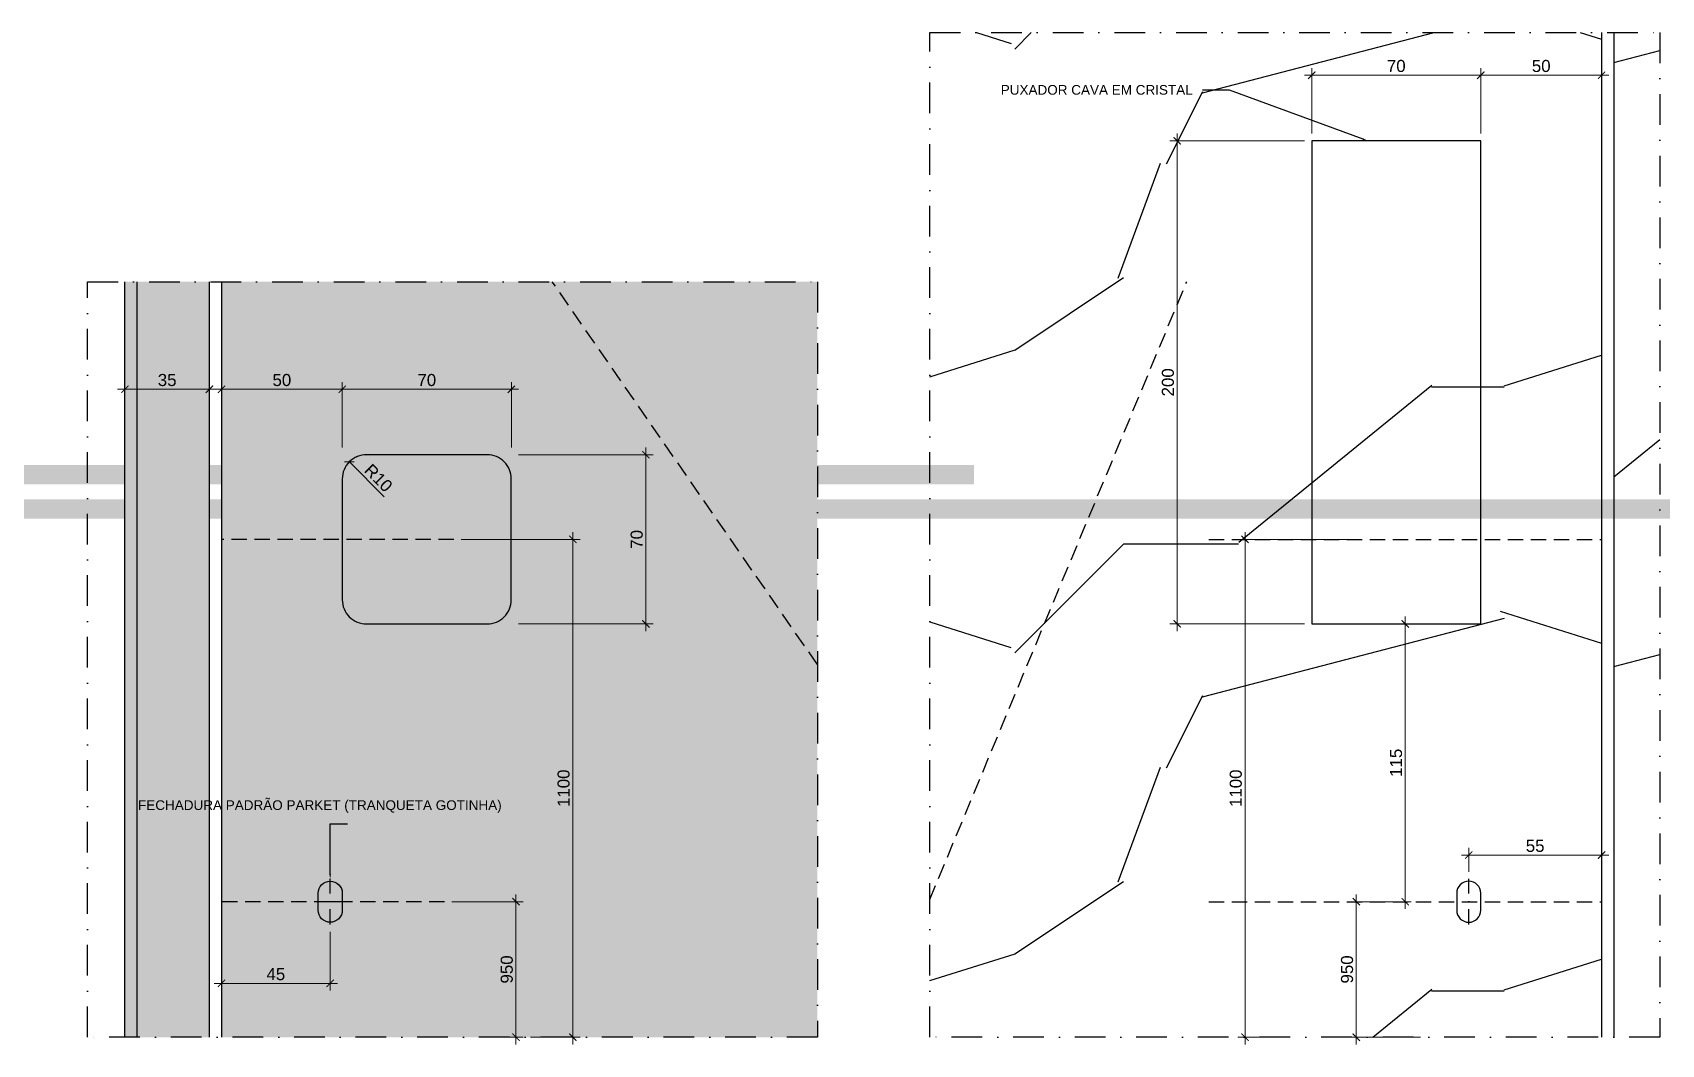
# Model space of a CAD drawing. Header units: millimetres. Extents: x -63251 to 507826, y 5339 to 217512.
# Drawn here: x 91242 to 91916, y 89506 to 89924 of the extents above; entities that cross this region are included whole.
import ezdxf
from ezdxf import colors
from ezdxf.entities.mleader import LeaderData, LeaderLine
from ezdxf.math import Vec2, Vec3

# ---------------------------------------------------------------- set-up
doc = ezdxf.new("R2010")
doc.units = ezdxf.units.MM
doc.header["$PDMODE"] = 3
doc.linetypes.add('TRAÇO 1-1', pattern=[9.525, 6.35, -3.175])
doc.linetypes.add('TRAÇO E PONTO 1-1', pattern=[25.4, 12.7, -6.35, 0, -6.35])
doc.layers.add('ARQ-COTA', color=12, linetype='Continuous', lineweight=9)
for name, color, linetype in [('COTAS', 9, 'Continuous'), ('FERRAGEM', 3, 'Continuous'), ('HACHURA', 21, 'Continuous'), ('LAYOUT', 4, 'Continuous'), ('MARCENARIA', 4, 'Continuous'), ('MARCENARIA . M', 4, 'Continuous'), ('PAREDE', 94, 'Continuous'), ('PROJEÇÃO', 8, 'Continuous'), ('TEXTO TRAÇO PONTO', 105, 'TRAÇO E PONTO 1-1')]:
    doc.layers.add(name, color=color, linetype=linetype)
doc.styles.add('1-1', font='arial.ttf', dxfattribs={"height": 0.2})
doc.styles.add('PADRÃO', font='arial.ttf')
doc.dimstyles.new('1-2', dxfattribs={"dimscale": 2, "dimtxt": 2.5, "dimasz": 1.5, "dimexe": 1.5, "dimexo": 1.5, "dimtad": 1, "dimtxsty": 'PADRÃO', "dimblk": 'ARCHTICK', "dimcen": 2.5, "dimdle": 1.5, "dimclrd": 9, "dimclre": 9, "dimclrt": 6, "dimadec": 0, "dimazin": 0, "dimtfac": 1, "dimtmove": 0, "dimatfit": 3, "dimfxl": 1.25, "dimlwd": -1, "dimlwe": -1, "dimarcsym": 0})

# ---------------------------------------------------------------- blocks, each defined once
blk = doc.blocks.new('_ArchTick')
at = {"color": 0, "linetype": 'ByBlock', "const_width": 0.15}
blk.add_lwpolyline([(-0.5, -0.5), (0.5, 0.5)], dxfattribs=at)
blk = doc.blocks.new('*D1801')
at = {"layer": 'ARQ-COTA', "color": 9, "transparency": 16777216}
for p, q in [((91771.14, 89882.6), (91771.14, 89909.72)), ((91841.14, 89882.6), (91841.14, 89909.72)), ((91768.14, 89906.72), (91844.14, 89906.72))]:
    blk.add_line(p, q, dxfattribs=at)
at = {"layer": 'Defpoints', "color": 0, "transparency": 16777216}
for p in [(91841.14, 89906.72), (91771.14, 89879.6), (91841.14, 89879.6)]:
    blk.add_point(p, dxfattribs=at)
at = {"layer": 'ARQ-COTA', "color": 9, "transparency": 16777216, "xscale": 3, "yscale": 3, "zscale": 3, "rotation": 180}
blk.add_blockref('_ArchTick', (91771.14, 89906.72), dxfattribs=at)
at = {"layer": 'ARQ-COTA', "color": 9, "transparency": 16777216, "xscale": 3, "yscale": 3, "zscale": 3}
blk.add_blockref('_ArchTick', (91841.14, 89906.72), dxfattribs=at)
at = {"layer": 'ARQ-COTA', "color": 6, "transparency": 16777216, "insert": (91806.14, 89910.53), "char_height": 5, "attachment_point": 5, "style": 'PADRÃO'}
blk.add_mtext('70', dxfattribs=at)
blk = doc.blocks.new('*D1802')
at = {"layer": 'ARQ-COTA', "color": 9, "transparency": 16777216}
for p, q in [((91715.42, 89882.6), (91715.42, 89676.6)), ((91768.14, 89879.6), (91712.42, 89879.6)), ((91768.14, 89679.6), (91712.42, 89679.6))]:
    blk.add_line(p, q, dxfattribs=at)
at = {"layer": 'Defpoints', "color": 0, "transparency": 16777216}
for p in [(91771.14, 89879.6), (91715.42, 89679.6), (91771.14, 89679.6)]:
    blk.add_point(p, dxfattribs=at)
at = {"layer": 'ARQ-COTA', "color": 9, "transparency": 16777216, "xscale": 3, "yscale": 3, "zscale": 3}
for p, rotation in [((91715.42, 89879.6), 90), ((91715.42, 89679.6), 270)]:
    blk.add_blockref('_ArchTick', p, dxfattribs=dict(at, rotation=rotation))
at = {"layer": 'ARQ-COTA', "color": 6, "transparency": 16777216, "insert": (91711.61, 89779.6), "char_height": 5, "attachment_point": 5, "rotation": 90, "style": 'PADRÃO'}
blk.add_mtext('200', dxfattribs=at)
blk = doc.blocks.new('*D1803')
at = {"layer": 'ARQ-COTA', "color": 9, "transparency": 16777216}
for p, q in [((91841.14, 89882.6), (91841.14, 89909.72)), ((91891.14, 89880.62), (91891.14, 89909.72)), ((91838.14, 89906.72), (91894.14, 89906.72))]:
    blk.add_line(p, q, dxfattribs=at)
at = {"layer": 'Defpoints', "color": 0, "transparency": 16777216}
for p in [(91891.14, 89906.72), (91841.14, 89879.6), (91891.14, 89877.62)]:
    blk.add_point(p, dxfattribs=at)
at = {"layer": 'ARQ-COTA', "color": 9, "transparency": 16777216, "xscale": 3, "yscale": 3, "zscale": 3, "rotation": 180}
blk.add_blockref('_ArchTick', (91841.14, 89906.72), dxfattribs=at)
at = {"layer": 'ARQ-COTA', "color": 9, "transparency": 16777216, "xscale": 3, "yscale": 3, "zscale": 3}
blk.add_blockref('_ArchTick', (91891.14, 89906.72), dxfattribs=at)
at = {"layer": 'ARQ-COTA', "color": 6, "transparency": 16777216, "insert": (91866.14, 89910.53), "char_height": 5, "attachment_point": 5, "style": 'PADRÃO'}
blk.add_mtext('50', dxfattribs=at)
blk = doc.blocks.new('*D1804')
at = {"layer": 'ARQ-COTA', "color": 9, "transparency": 16777216}
for p, q in [((91812.31, 89564.6), (91786.58, 89564.6)), ((91789.58, 89505.52), (91789.58, 89567.6)), ((91816.11, 89508.52), (91786.58, 89508.52))]:
    blk.add_line(p, q, dxfattribs=at)
at = {"layer": 'Defpoints', "color": 0, "transparency": 16777216}
for p in [(91789.58, 89564.6), (91815.31, 89564.6), (91819.11, 89508.52, 0)]:
    blk.add_point(p, dxfattribs=at)
at = {"layer": 'ARQ-COTA', "color": 9, "transparency": 16777216, "xscale": 3, "yscale": 3, "zscale": 3}
for p, rotation in [((91789.58, 89564.6), 90), ((91789.58, 89508.52), 270)]:
    blk.add_blockref('_ArchTick', p, dxfattribs=dict(at, rotation=rotation))
at = {"layer": 'ARQ-COTA', "color": 6, "transparency": 16777216, "insert": (91785.78, 89536.56), "char_height": 5, "attachment_point": 5, "rotation": 90, "style": 'PADRÃO'}
blk.add_mtext('950', dxfattribs=at)
blk = doc.blocks.new('*D1805')
at = {"layer": 'ARQ-COTA', "color": 9, "transparency": 16777216}
for p, q in [((91789.77, 89714.6), (91740.51, 89714.6)), ((91743.51, 89717.6), (91743.51, 89505.52)), ((91761.03, 89508.52), (91740.51, 89508.52))]:
    blk.add_line(p, q, dxfattribs=at)
at = {"layer": 'Defpoints', "color": 0, "transparency": 16777216}
for p in [(91792.77, 89714.6), (91743.51, 89508.52), (91764.03, 89508.52, 0)]:
    blk.add_point(p, dxfattribs=at)
at = {"layer": 'ARQ-COTA', "color": 9, "transparency": 16777216, "xscale": 3, "yscale": 3, "zscale": 3}
for p, rotation in [((91743.51, 89714.6), 90), ((91743.51, 89508.52), 270)]:
    blk.add_blockref('_ArchTick', p, dxfattribs=dict(at, rotation=rotation))
at = {"layer": 'ARQ-COTA', "color": 6, "transparency": 16777216, "insert": (91739.7, 89611.56), "char_height": 5, "attachment_point": 5, "rotation": 90, "style": 'PADRÃO'}
blk.add_mtext('1100', dxfattribs=at)
blk = doc.blocks.new('*D1806')
at = {"layer": 'ARQ-COTA', "color": 9, "transparency": 16777216}
for p, q in [((91894.14, 89583.9), (91833.14, 89583.9)), ((91836.14, 89577.01), (91836.14, 89586.9)), ((91891.14, 89567.6), (91891.14, 89586.9))]:
    blk.add_line(p, q, dxfattribs=at)
at = {"layer": 'Defpoints', "color": 0, "transparency": 16777216}
for p in [(91836.14, 89583.9), (91836.14, 89574.01, 0), (91891.14, 89564.6, 0)]:
    blk.add_point(p, dxfattribs=at)
at = {"layer": 'ARQ-COTA', "color": 9, "transparency": 16777216, "xscale": 3, "yscale": 3, "zscale": 3, "rotation": 180}
blk.add_blockref('_ArchTick', (91836.14, 89583.9), dxfattribs=at)
at = {"layer": 'ARQ-COTA', "color": 9, "transparency": 16777216, "xscale": 3, "yscale": 3, "zscale": 3}
blk.add_blockref('_ArchTick', (91891.14, 89583.9), dxfattribs=at)
at = {"layer": 'ARQ-COTA', "color": 6, "transparency": 16777216, "insert": (91863.64, 89587.69), "char_height": 5, "attachment_point": 5, "style": 'PADRÃO'}
blk.add_mtext('55', dxfattribs=at)
blk = doc.blocks.new('*D1818')
at = {"layer": 'ARQ-COTA', "color": 9, "transparency": 16777216}
for p, q in [((91369.76, 89752.6), (91369.76, 89779.72)), ((91439.76, 89752.6), (91439.76, 89779.72)), ((91442.76, 89776.72), (91366.76, 89776.72))]:
    blk.add_line(p, q, dxfattribs=at)
at = {"layer": 'Defpoints', "color": 0, "transparency": 16777216}
for p in [(91369.76, 89776.72), (91369.76, 89749.6), (91439.76, 89749.6)]:
    blk.add_point(p, dxfattribs=at)
at = {"layer": 'ARQ-COTA', "color": 9, "transparency": 16777216, "xscale": 3, "yscale": 3, "zscale": 3, "rotation": 180}
blk.add_blockref('_ArchTick', (91369.76, 89776.72), dxfattribs=at)
at = {"layer": 'ARQ-COTA', "color": 9, "transparency": 16777216, "xscale": 3, "yscale": 3, "zscale": 3}
blk.add_blockref('_ArchTick', (91439.76, 89776.72), dxfattribs=at)
at = {"layer": 'ARQ-COTA', "color": 6, "transparency": 16777216, "insert": (91404.76, 89780.53), "char_height": 5, "attachment_point": 5, "style": 'PADRÃO'}
blk.add_mtext('70', dxfattribs=at)
blk = doc.blocks.new('*D1819')
at = {"layer": 'ARQ-COTA', "color": 9, "transparency": 16777216}
for p, q in [((91495.49, 89752.6), (91495.49, 89676.6)), ((91442.76, 89749.6), (91498.49, 89749.6)), ((91442.76, 89679.6), (91498.49, 89679.6))]:
    blk.add_line(p, q, dxfattribs=at)
at = {"layer": 'Defpoints', "color": 0, "transparency": 16777216}
for p in [(91439.76, 89749.6), (91439.76, 89679.6), (91495.49, 89679.6)]:
    blk.add_point(p, dxfattribs=at)
at = {"layer": 'ARQ-COTA', "color": 9, "transparency": 16777216, "xscale": 3, "yscale": 3, "zscale": 3}
for p, rotation in [((91495.49, 89749.6), 90), ((91495.49, 89679.6), 270)]:
    blk.add_blockref('_ArchTick', p, dxfattribs=dict(at, rotation=rotation))
at = {"layer": 'ARQ-COTA', "color": 6, "transparency": 16777216, "insert": (91491.68, 89714.6), "char_height": 5, "attachment_point": 5, "rotation": 90, "style": 'PADRÃO'}
blk.add_mtext('70', dxfattribs=at)
blk = doc.blocks.new('*D1820')
at = {"layer": 'ARQ-COTA', "color": 9, "transparency": 16777216}
for p, q in [((91319.76, 89750.62), (91319.76, 89779.72)), ((91369.76, 89752.6), (91369.76, 89779.72)), ((91372.76, 89776.72), (91316.76, 89776.72))]:
    blk.add_line(p, q, dxfattribs=at)
at = {"layer": 'Defpoints', "color": 0, "transparency": 16777216}
for p in [(91319.76, 89776.72), (91319.76, 89747.62), (91369.76, 89749.6)]:
    blk.add_point(p, dxfattribs=at)
at = {"layer": 'ARQ-COTA', "color": 9, "transparency": 16777216, "xscale": 3, "yscale": 3, "zscale": 3, "rotation": 180}
blk.add_blockref('_ArchTick', (91319.76, 89776.72), dxfattribs=at)
at = {"layer": 'ARQ-COTA', "color": 9, "transparency": 16777216, "xscale": 3, "yscale": 3, "zscale": 3}
blk.add_blockref('_ArchTick', (91369.76, 89776.72), dxfattribs=at)
at = {"layer": 'ARQ-COTA', "color": 6, "transparency": 16777216, "insert": (91344.76, 89780.53), "char_height": 5, "attachment_point": 5, "style": 'PADRÃO'}
blk.add_mtext('50', dxfattribs=at)
blk = doc.blocks.new('*D1821')
at = {"layer": 'ARQ-COTA', "color": 9, "transparency": 16777216}
blk.add_line((91387.13, 89732.22), (91372.69, 89746.67), dxfattribs=at)
blk.add_arc((91379.76, 89739.6), 10, 107.18873, 152.18873, dxfattribs=at)
at = {"layer": 'Defpoints', "color": 0, "transparency": 16777216}
for p in [(91372.69, 89746.67), (91379.76, 89739.6)]:
    blk.add_point(p, dxfattribs=at)
at = {"layer": 'ARQ-COTA', "color": 9, "transparency": 16777216, "xscale": 3, "yscale": 3, "zscale": 3, "rotation": 135.0000000008254}
blk.add_blockref('_ArchTick', (91372.69, 89746.67), dxfattribs=at)
at = {"layer": 'ARQ-COTA', "color": 6, "transparency": 16777216, "insert": (91384.72, 89740.01), "char_height": 5, "attachment_point": 5, "rotation": 315, "style": 'PADRÃO'}
blk.add_mtext('R10', dxfattribs=at)
blk = doc.blocks.new('*D1822')
at = {"layer": 'ARQ-COTA', "color": 9, "transparency": 16777216}
for p, q in [((91279.76, 89756.3), (91279.76, 89779.72)), ((91314.76, 89750.62), (91314.76, 89779.72)), ((91317.76, 89776.72), (91276.76, 89776.72))]:
    blk.add_line(p, q, dxfattribs=at)
at = {"layer": 'Defpoints', "color": 0, "transparency": 16777216}
for p in [(91279.76, 89776.72), (91279.76, 89753.3), (91314.76, 89747.62)]:
    blk.add_point(p, dxfattribs=at)
at = {"layer": 'ARQ-COTA', "color": 9, "transparency": 16777216, "xscale": 3, "yscale": 3, "zscale": 3, "rotation": 180}
blk.add_blockref('_ArchTick', (91279.76, 89776.72), dxfattribs=at)
at = {"layer": 'ARQ-COTA', "color": 9, "transparency": 16777216, "xscale": 3, "yscale": 3, "zscale": 3}
blk.add_blockref('_ArchTick', (91314.76, 89776.72), dxfattribs=at)
at = {"layer": 'ARQ-COTA', "color": 6, "transparency": 16777216, "insert": (91297.26, 89780.53), "char_height": 5, "attachment_point": 5, "style": 'PADRÃO'}
blk.add_mtext('35', dxfattribs=at)
blk = doc.blocks.new('*D1823')
at = {"layer": 'ARQ-COTA', "color": 9, "transparency": 16777216}
for p, q in [((91364.76, 89552.19), (91364.76, 89527.8)), ((91367.76, 89530.8), (91316.76, 89530.8)), ((91319.76, 89533.19), (91319.76, 89527.8))]:
    blk.add_line(p, q, dxfattribs=at)
at = {"layer": 'Defpoints', "color": 0, "transparency": 16777216}
for p in [(91364.76, 89555.19), (91319.76, 89536.19), (91319.76, 89530.8)]:
    blk.add_point(p, dxfattribs=at)
at = {"layer": 'ARQ-COTA', "color": 9, "transparency": 16777216, "xscale": 3, "yscale": 3, "zscale": 3, "rotation": 180}
blk.add_blockref('_ArchTick', (91319.76, 89530.8), dxfattribs=at)
at = {"layer": 'ARQ-COTA', "color": 9, "transparency": 16777216, "xscale": 3, "yscale": 3, "zscale": 3}
blk.add_blockref('_ArchTick', (91364.76, 89530.8), dxfattribs=at)
at = {"layer": 'ARQ-COTA', "color": 6, "transparency": 16777216, "insert": (91342.26, 89534.59), "char_height": 5, "attachment_point": 5, "style": 'PADRÃO'}
blk.add_mtext('45', dxfattribs=at)
blk = doc.blocks.new('*D1824')
at = {"layer": 'ARQ-COTA', "color": 9, "transparency": 16777216}
for p, q in [((91415.15, 89564.6), (91444.68, 89564.6)), ((91441.68, 89567.6), (91441.68, 89505.52)), ((91434.31, 89508.52), (91444.68, 89508.52))]:
    blk.add_line(p, q, dxfattribs=at)
at = {"layer": 'Defpoints', "color": 0, "transparency": 16777216}
for p in [(91412.15, 89564.6), (91431.31, 89508.52), (91441.68, 89508.52)]:
    blk.add_point(p, dxfattribs=at)
at = {"layer": 'ARQ-COTA', "color": 9, "transparency": 16777216, "xscale": 3, "yscale": 3, "zscale": 3}
for p, rotation in [((91441.68, 89564.6), 90), ((91441.68, 89508.52), 270)]:
    blk.add_blockref('_ArchTick', p, dxfattribs=dict(at, rotation=rotation))
at = {"layer": 'ARQ-COTA', "color": 6, "transparency": 16777216, "insert": (91437.88, 89536.56), "char_height": 5, "attachment_point": 5, "rotation": 90, "style": 'PADRÃO'}
blk.add_mtext('950', dxfattribs=at)
blk = doc.blocks.new('*D1825')
at = {"layer": 'ARQ-COTA', "color": 9, "transparency": 16777216}
for p, q in [((91418.95, 89714.6), (91468.21, 89714.6)), ((91465.21, 89717.6), (91465.21, 89505.52)), ((91447.69, 89508.52), (91468.21, 89508.52))]:
    blk.add_line(p, q, dxfattribs=at)
at = {"layer": 'Defpoints', "color": 0, "transparency": 16777216}
for p in [(91415.95, 89714.6), (91444.69, 89508.52), (91465.21, 89508.52)]:
    blk.add_point(p, dxfattribs=at)
at = {"layer": 'ARQ-COTA', "color": 9, "transparency": 16777216, "xscale": 3, "yscale": 3, "zscale": 3}
for p, rotation in [((91465.21, 89714.6), 90), ((91465.21, 89508.52), 270)]:
    blk.add_blockref('_ArchTick', p, dxfattribs=dict(at, rotation=rotation))
at = {"layer": 'ARQ-COTA', "color": 6, "transparency": 16777216, "insert": (91461.41, 89611.56), "char_height": 5, "attachment_point": 5, "rotation": 90, "style": 'PADRÃO'}
blk.add_mtext('1100', dxfattribs=at)
blk = doc.blocks.new('*D2114')
at = {"layer": 'ARQ-COTA', "color": 9, "transparency": 16777216}
blk.add_line((91809.85, 89561.6), (91809.85, 89682.6), dxfattribs=at)
at = {"layer": 'Defpoints', "color": 0, "transparency": 16777216}
for p in [(91809.85, 89679.6, 0), (91809.85, 89679.6), (91809.85, 89564.6, 0)]:
    blk.add_point(p, dxfattribs=at)
at = {"layer": 'ARQ-COTA', "color": 9, "transparency": 16777216, "xscale": 3, "yscale": 3, "zscale": 3}
for p, rotation in [((91809.85, 89679.6), 90), ((91809.85, 89564.6), 270)]:
    blk.add_blockref('_ArchTick', p, dxfattribs=dict(at, rotation=rotation))
at = {"layer": 'ARQ-COTA', "color": 6, "transparency": 16777216, "insert": (91806.05, 89622.1), "char_height": 5, "attachment_point": 5, "rotation": 90, "style": 'PADRÃO'}
blk.add_mtext('115', dxfattribs=at)

msp = doc.modelspace()

# ---------------------------------------------------------------- linework, layer by layer
at = {"layer": 'FERRAGEM'}
msp.add_lwpolyline([(91364.757, 89556.098), (91364.757, 89556.098, -0.4142136), (91359.757, 89561.098), (91359.757, 89568.098, -0.4142136), (91364.757, 89573.098), (91364.757, 89573.098, -0.4142136), (91369.757, 89568.098), (91369.757, 89561.098, -0.4142136)], format="xyb", close=True, dxfattribs=at)
at = {"layer": 'FERRAGEM', "elevation": 0}
msp.add_lwpolyline([(91836.145, 89556.098), (91836.145, 89556.098, 0.4142136), (91841.145, 89561.098), (91841.145, 89568.098, 0.4142136), (91836.145, 89573.098), (91836.145, 89573.098, 0.4142136), (91831.145, 89568.098), (91831.145, 89561.098, 0.4142136)], format="xyb", close=True, dxfattribs=at)
at = {"layer": 'LAYOUT', "color": 10, "linetype": 'TRAÇO E PONTO 1-1', "ltscale": 0.5}
for p, q in [((91364.757, 89555.189), (91364.757, 89574.007)), ((91836.145, 89555.189, 0), (91836.145, 89574.007, 0)), ((91370.725, 89564.598), (91358.79, 89564.598))]:
    msp.add_line(p, q, dxfattribs=at)
at = {"layer": 'PAREDE', "color": 10, "linetype": 'TRAÇO 1-1'}
for p, q in [((91412.147, 89564.598), (91319.757, 89564.598)), ((91728.557, 89564.598, 0), (91891.145, 89564.598, 0))]:
    msp.add_line(p, q, dxfattribs=at)

# ---------------------------------------------------------------- dimensions: what is measured, and where the dimension line sits
at = {"layer": 'ARQ-COTA'}
for base, p1, p2, picture, middle in [((91841.145, 89906.724, 0), (91771.145, 89879.598, 0), (91841.145, 89879.598, 0), '*D1801', (91806.145, 89910.527, 0)), ((91891.145, 89906.724, 0), (91841.145, 89879.598, 0), (91891.145, 89877.624, 0), '*D1803', (91866.145, 89910.527, 0)), ((91836.145, 89583.902, 0), (91891.145, 89564.598, 0), (91836.145, 89574.007, 0), '*D1806', (91863.645, 89587.694, 0))]:
    dim = msp.add_linear_dim(base=base, p1=p1, p2=p2, dimstyle='1-2', dxfattribs=at)
    dim.commit()
    dim.dimension.update_dxf_attribs({"geometry": picture, "text_midpoint": middle})
for base, p1, p2, picture, middle in [((91369.757, 89776.724), (91439.757, 89749.598), (91369.757, 89749.598), '*D1818', (91404.757, 89780.527)), ((91319.757, 89530.8), (91364.757, 89555.189), (91319.757, 89536.188), '*D1823', (91342.257, 89534.593))]:
    dim = msp.add_linear_dim(base=base, p1=p1, p2=p2, angle=180, dimstyle='1-2', dxfattribs=at)
    dim.commit()
    dim.dimension.update_dxf_attribs({"geometry": picture, "text_midpoint": middle})
for base, p1, p2, picture, middle in [((91441.68, 89508.525), (91412.147, 89564.598), (91431.31, 89508.525), '*D1824', (91437.877, 89536.561)), ((91789.582, 89564.598, 0), (91819.115, 89508.525), (91815.31, 89564.598, 0), '*D1804', (91785.779, 89536.561, 0))]:
    dim = msp.add_linear_dim(base=base, p1=p1, p2=p2, angle=90, text='950', dimstyle='1-2', dxfattribs=at)
    dim.commit()
    dim.dimension.update_dxf_attribs({"geometry": picture, "text_midpoint": middle})

# ---------------------------------------------------------------- leaders
at = {"layer": 'COTAS', "ltscale": 0.4}
ml = msp.add_multileader_mtext('Standard', dxfattribs=at)
ml.set_content('\\pxt3;{\\C10;PUXADOR CAVA EM CRISTAL}', color=105, style='1-1')
ml.set_leader_properties(color=256, linetype='ByLayer', lineweight=-1)
ml.build(insert=Vec2(0, 0))
ml.multileader.update_dxf_attribs({"text_left_attachment_type": 2, "text_right_attachment_type": 2, "dogleg_length": 0.36, "arrow_head_size": 2, "scale": 20})
ctx = ml.context
ctx.base_point, ctx.scale, ctx.arrow_head_size, ctx.landing_gap_size, ctx.plane_origin = Vec3(91639.005, 89900.608, 0), 20, 2, 4, Vec3(91853.923, 89870.836, 0)
ctx.left_attachment, ctx.right_attachment, ctx.text_align_type = 2, 2, 2
notes = []
notes.append((ctx, [(0, (1, 1, 0), (91737.121, 89900.608, 0), (-1, 0), 11.257, [(0, [(91794.259, 89879.598, 0)], 0, [])])]))
ctx.mtext.insert, ctx.mtext.width, ctx.mtext.alignment, ctx.mtext.flow_direction = Vec3(91721.865, 89902.677, 0), 94.53405, 3, 5
ml = msp.add_multileader_mtext('Standard', dxfattribs=at)
ml.set_content('{\\fArial|b1|i0|c0|p34;REFORÇO NO VÃO DA PORTA PARA INSTALAÇÃO DE CORTA LUZ}', color=105, style='1-1')
ml.set_leader_properties(color=256, linetype='ByLayer', lineweight=-1)
ml.build(insert=Vec2(0, 0))
ml.multileader.update_dxf_attribs({"text_left_attachment_type": 2, "text_right_attachment_type": 2, "dogleg_length": 0.36, "arrow_head_size": 2, "scale": 20})
ctx = ml.context
ctx.base_point, ctx.scale, ctx.arrow_head_size, ctx.landing_gap_size, ctx.plane_origin = Vec3(92044.661, 89722.314), 20, 2, 4, Vec3(92146.598, 89700.08)
ctx.left_attachment, ctx.right_attachment, ctx.text_align_type = 2, 2, 1
notes.append((ctx, [(1, (1, 1, 0), (92037.461, 89722.314), (1, 0), 7.2, [(1, [(92037.461, 89646.515)], 0, [])])]))
ctx.mtext.insert, ctx.mtext.width, ctx.mtext.alignment, ctx.mtext.flow_direction = Vec3(92098.274, 89729.136), 101.4372, 2, 5
ctx.mtext.has_bg_fill, ctx.mtext.bg_color, ctx.mtext.bg_scale_factor, ctx.mtext.bg_transparency, ctx.mtext.use_window_bg_color = 1, -1023563609, 1.5, 0, 0
ml = msp.add_multileader_mtext('Standard', dxfattribs=at)
ml.set_content('PIVÔ GERIS HEAVY 200KG INOX', color=105, style='1-1')
ml.set_leader_properties(color=256, linetype='ByLayer', lineweight=-1)
ml.build(insert=Vec2(0, 0))
ml.multileader.update_dxf_attribs({"text_left_attachment_type": 2, "text_right_attachment_type": 2, "dogleg_length": 0.36, "arrow_head_size": 2, "scale": 20})
ctx = ml.context
ctx.base_point, ctx.scale, ctx.arrow_head_size, ctx.landing_gap_size, ctx.plane_origin = Vec3(90934.001, 89589.794), 20, 2, 4, Vec3(91060.434, 89558.752)
ctx.left_attachment, ctx.right_attachment = 2, 2
notes.append((ctx, [(0, (1, 1, 0), (91001.518, 89589.794), (-1, 0), 7.2, [(0, [(91001.489, 89623.454)], 0, [])])]))
ctx.mtext.insert, ctx.mtext.width, ctx.mtext.flow_direction = Vec3(90938.001, 89595.701), 57.20145, 5
ml = msp.add_multileader_mtext('Standard', dxfattribs=at)
ml.set_content('\\pxt3;{\\C10;FECHADURA PADRÃO PARKET (TRANQUETA GOTINHA)}', color=105, style='1-1')
ml.set_leader_properties(color=256, linetype='ByLayer', lineweight=-1)
ml.build(insert=Vec2(0, 0))
ml.multileader.update_dxf_attribs({"text_left_attachment_type": 2, "text_right_attachment_type": 2, "dogleg_length": 0.36, "arrow_head_size": 2, "scale": 20})
ctx = ml.context
ctx.base_point, ctx.scale, ctx.arrow_head_size, ctx.landing_gap_size, ctx.plane_origin = Vec3(91371.957, 89596.811), 20, 2, 4, Vec3(91340.841, 89615.15)
ctx.left_attachment, ctx.right_attachment, ctx.text_align_type = 2, 2, 2
notes.append((ctx, [(0, (1, 1, 0), (91364.757, 89596.811), (1, 0), 7.2, [(0, [(91364.757, 89574.007)], 0, [])])]))
ctx.mtext.insert, ctx.mtext.width, ctx.mtext.alignment, ctx.mtext.flow_direction = Vec3(91435.766, 89606.575), 65.78421, 3, 5
ml = msp.add_multileader_mtext('Standard', dxfattribs=at)
ml.set_content('ACABAMENTO EM {\\fArial|b1|i0|c0|p34;LÂMINAS NATURAIS DE CARVALHO EUROPEU}', color=105, style='1-1')
ml.set_leader_properties(color=256, linetype='ByLayer', lineweight=-1)
ml.build(insert=Vec2(0, 0))
ml.multileader.update_dxf_attribs({"text_left_attachment_type": 2, "text_right_attachment_type": 2, "dogleg_length": 0.36, "arrow_head_size": 2, "scale": 20})
ctx = ml.context
ctx.base_point, ctx.scale, ctx.arrow_head_size, ctx.landing_gap_size, ctx.plane_origin = Vec3(90679.348, 89580.309), 20, 2, 4, Vec3(90829.254, 89609.059)
ctx.left_attachment, ctx.right_attachment = 2, 2
notes.append((ctx, [(0, (1, 1, 0), (90770.338, 89580.309), (-1, 0), 7.2, [(0, [(90770.322, 89609.454)], 0, [])])]))
ctx.mtext.insert, ctx.mtext.width, ctx.mtext.flow_direction = Vec3(90683.348, 89589.595), 80.51012, 5
ml = msp.add_multileader_mtext('Standard', dxfattribs=at)
ml.set_content('ACABAMENTO EM {\\fArial|b1|i0|c0|p34;LÂMINAS NATURAIS DE CARVALHO EUROPEU}', color=105, style='1-1')
ml.set_leader_properties(color=256, linetype='ByLayer', lineweight=-1)
ml.build(insert=Vec2(0, 0))
ml.multileader.update_dxf_attribs({"text_left_attachment_type": 2, "text_right_attachment_type": 2, "dogleg_length": 0.36, "arrow_head_size": 2, "scale": 20})
ctx = ml.context
ctx.base_point, ctx.scale, ctx.arrow_head_size, ctx.landing_gap_size, ctx.plane_origin = Vec3(90925.272, 89525.369), 20, 2, 4, Vec3(91075.179, 89609.059)
ctx.left_attachment, ctx.right_attachment = 2, 2
notes.append((ctx, [(0, (1, 1, 0), (91016.262, 89525.369), (-1, 0), 7.2, [(0, [(91016.247, 89609.454)], 0, [])])]))
ctx.mtext.insert, ctx.mtext.width, ctx.mtext.flow_direction = Vec3(90929.272, 89534.655), 80.51012, 5
for ctx, leaders in notes:
    for number, flags, end, landing, length, lines in leaders:
        leader = LeaderData()
        leader.index, (leader.has_last_leader_line, leader.has_dogleg_vector, leader.attachment_direction) = number, flags
        leader.last_leader_point, leader.dogleg_vector, leader.dogleg_length = Vec3(end), Vec3(landing), length
        for number, points, colour, breaks in lines:
            line = LeaderLine()
            line.index, line.vertices, line.color, line.breaks = number, Vec3.list(points), colors.encode_raw_color(colour), breaks
            leader.lines.append(line)
        ctx.leaders.append(leader)

# ---------------------------------------------------------------- next in the draw order: hatches: boundary and pattern name
at = {"layer": 'HACHURA', "ltscale": 0.3}
h = msp.add_hatch(dxfattribs=at)
h.set_pattern_fill('LEGNO5', color=21, scale=250, angle=90, pattern_type=2)
h.set_pattern_definition([(63.4349, (-197540.77, -17631.3), (-250.000327, -249.99979), [33.541, -525.476]), (14.5742, (-197525.7726, -17601.2953), (-6750.00055216, -1749.99822292), [129.156, -12786.4355]), (342.4744, (-197650.773, -17568.795), (3999.9992282, -1250.0020671), [49.81225, -4931.4025]), (45, (-197603.27, -17583.8), (7e-14, 250.00008), [63.6395, -289.91375]), (0, (-197558.27, -17538.8), (250, 250), [47.5, -202.5]), (39.0939, (-197510.773, -17538.795), (2749.9984775, 2250.00200785), [103.07775, -5050.8045]), (0, (-197430.77, -17473.8), (250, 250), [30, -220]), (17.5256, (-197650.773, -17473.795), (-3999.9992282, -1250.0020671), [49.81225, -4931.4025]), (33.6901, (-197603.27, -17458.795), (-499.99989, -250.000334), [54.08325, -847.3045]), (69.7751, (-197558.273, -17428.795), (1000.0020839, 2749.9993161), [50.62125, -5011.493])])
h.paths.add_polyline_path([(91612.978, 89924.383), (91612.978, 89508.525), (91891.145, 89508.525), (91891.145, 89924.383)])
h = msp.add_hatch(dxfattribs=at)
h.set_pattern_fill('LEGNO5', color=21, scale=250, angle=90, pattern_type=2)
h.set_pattern_definition([(63.4349, (-197668.77, -17631.3), (-250.000327, -249.99979), [33.541, -525.476]), (14.5742, (-197653.7735, -17601.2953), (-6750.00055216, -1749.99822292), [129.156, -12786.4355]), (342.4744, (-197778.774, -17568.795), (3999.9992282, -1250.0020671), [49.81225, -4931.4025]), (45, (-197731.27, -17583.8), (7e-14, 250.00008), [63.6395, -289.91375]), (0, (-197686.27, -17538.8), (250, 250), [47.5, -202.5]), (39.0939, (-197638.774, -17538.795), (2749.9984775, 2250.00200785), [103.07775, -5050.8045]), (0, (-197558.77, -17473.8), (250, 250), [30, -220]), (17.5256, (-197778.774, -17473.795), (-3999.9992282, -1250.0020671), [49.81225, -4931.4025]), (33.6901, (-197731.274, -17458.795), (-499.99989, -250.000334), [54.08325, -847.3045]), (69.7751, (-197686.274, -17428.795), (1000.0020839, 2749.9993161), [50.62125, -5011.493])])
h.paths.add_polyline_path([(91915.206, 89508.525), (91915.206, 89924.383), (91896.145, 89924.383), (91896.145, 89508.525)])

# ---------------------------------------------------------------- next in the draw order: linework, layer by layer
at = {"layer": 'MARCENARIA', "elevation": 0}
for points in [[(91891.145, 89924.383), (91891.145, 89508.525)], [(91896.145, 89924.383), (91896.145, 89508.525)]]:
    msp.add_lwpolyline(points, dxfattribs=at)
at = {"layer": 'MARCENARIA . M', "elevation": 0}
msp.add_lwpolyline([(91771.145, 89679.598), (91841.145, 89679.598), (91841.145, 89879.598), (91771.145, 89879.598)], close=True, dxfattribs=at)
at = {"layer": 'PAREDE', "color": 10, "linetype": 'TRAÇO 1-1'}
msp.add_line((91728.557, 89714.598, 0), (91891.145, 89714.598, 0), dxfattribs=at)
at = {"layer": 'PROJEÇÃO', "color": 21, "linetype": 'TRAÇO 1-1', "elevation": 0}
msp.add_lwpolyline([(91612.978, 89565.473), (91719.394, 89821.271)], dxfattribs=at)

# ---------------------------------------------------------------- next in the draw order: dimensions: what is measured, and where the dimension line sits
at = {"layer": 'ARQ-COTA'}
for base, p1, p2, picture, middle in [((91715.416, 89679.598, 0), (91771.145, 89879.598, 0), (91771.145, 89679.598, 0), '*D1802', (91711.614, 89779.598, 0)), ((91809.851, 89679.598), (91809.851, 89564.598, 0), (91809.851, 89679.598, 0), '*D2114', (91806.048, 89622.098))]:
    dim = msp.add_linear_dim(base=base, p1=p1, p2=p2, angle=90, dimstyle='1-2', dxfattribs=at)
    dim.commit()
    dim.dimension.update_dxf_attribs({"geometry": picture, "text_midpoint": middle})
dim = msp.add_linear_dim(base=(91743.507, 89508.525, 0), p1=(91792.768, 89714.598, 0), p2=(91764.035, 89508.525), angle=90, text='1100', dimstyle='1-2', dxfattribs=at)
dim.commit()
dim.dimension.update_dxf_attribs({"geometry": '*D1805', "text_midpoint": (91739.705, 89611.561, 0)})

# ---------------------------------------------------------------- next in the draw order: leaders
at = {"layer": 'COTAS', "ltscale": 0.4}
ml = msp.add_multileader_mtext('Standard', dxfattribs=at)
ml.set_content('{\\fArial|b1|i0|c0|p34;CONFIRMAR COR DA VEDAÇÃO COM GAXETA}', color=105, style='1-1')
ml.set_leader_properties(color=256, linetype='ByLayer', lineweight=-1)
ml.build(insert=Vec2(0, 0))
ml.multileader.update_dxf_attribs({"text_left_attachment_type": 2, "text_right_attachment_type": 2, "dogleg_length": 0.36, "arrow_head_size": 2, "scale": 20})
ctx = ml.context
ctx.base_point, ctx.scale, ctx.arrow_head_size, ctx.landing_gap_size, ctx.plane_origin = Vec3(91104.247, 89734.135), 20, 2, 4, Vec3(91227.289, 89683.019)
ctx.left_attachment, ctx.right_attachment, ctx.text_align_type = 2, 2, 1
notes = []
notes.append((ctx, [(0, (1, 1, 0), (91167.267, 89734.135), (-1, 0), 7.2, [(0, [(91172.268, 89629.454)], 0, [])])]))
ctx.mtext.insert, ctx.mtext.width, ctx.mtext.alignment, ctx.mtext.flow_direction = Vec3(91132.157, 89743.363), 49.71295, 2, 5
ctx.mtext.has_bg_fill, ctx.mtext.bg_color, ctx.mtext.bg_scale_factor, ctx.mtext.bg_transparency, ctx.mtext.use_window_bg_color = 1, -1023563609, 1.5, 0, 0
for ctx, leaders in notes:
    for number, flags, end, landing, length, lines in leaders:
        leader = LeaderData()
        leader.index, (leader.has_last_leader_line, leader.has_dogleg_vector, leader.attachment_direction) = number, flags
        leader.last_leader_point, leader.dogleg_vector, leader.dogleg_length = Vec3(end), Vec3(landing), length
        for number, points, colour, breaks in lines:
            line = LeaderLine()
            line.index, line.vertices, line.color, line.breaks = number, Vec3.list(points), colors.encode_raw_color(colour), breaks
            leader.lines.append(line)
        ctx.leaders.append(leader)

# ---------------------------------------------------------------- next in the draw order: hatches: boundary and pattern name
at = {"layer": 'HACHURA', "true_color": 0xba9673}
h = msp.add_hatch(color=33, dxfattribs=at)
h.dxf.hatch_style = 1
h.paths.add_polyline_path([(91314.758, 89508.525), (91279.757, 89508.525), (91279.757, 89821.271), (91314.758, 89821.271)])
h = msp.add_hatch(color=33, dxfattribs=at)
h.dxf.hatch_style = 1
h.paths.add_polyline_path([(91566.494, 89508.525), (91319.757, 89508.525), (91319.757, 89821.271), (91566.494, 89821.271)])

# ---------------------------------------------------------------- next in the draw order: linework, layer by layer
at = {"layer": 'MARCENARIA'}
for points in [[(91284.758, 89821.271), (91284.758, 89508.525)], [(91314.758, 89508.525), (91314.758, 89821.271)]]:
    msp.add_lwpolyline(points, dxfattribs=at)
at = {"layer": 'MARCENARIA . M'}
msp.add_lwpolyline([(91319.757, 89821.271), (91319.757, 89508.525)], dxfattribs=at)
msp.add_lwpolyline([(91379.757, 89679.598), (91429.757, 89679.598, 0.4142136), (91439.757, 89689.598), (91439.757, 89739.598, 0.4142136), (91429.757, 89749.598), (91379.757, 89749.598, 0.4142136), (91369.757, 89739.598), (91369.757, 89689.598, 0.4142136)], format="xyb", close=True, dxfattribs=at)
at = {"layer": 'PAREDE'}
msp.add_line((91279.757, 89508.525), (91279.757, 89821.271), dxfattribs=at)
at = {"layer": 'PAREDE', "color": 10, "linetype": 'TRAÇO 1-1'}
msp.add_line((91415.952, 89714.598), (91319.757, 89714.598), dxfattribs=at)
at = {"layer": 'PROJEÇÃO', "color": 21, "linetype": 'TRAÇO 1-1'}
msp.add_lwpolyline([(91566.494, 89662.762), (91456.666, 89821.271)], dxfattribs=at)
at = {"layer": 'TEXTO TRAÇO PONTO'}
for points in [[(91612.978, 89508.525), (91612.978, 89924.383), (91915.206, 89924.383), (91915.206, 89508.525)], [(91264.267, 89508.525), (91264.267, 89821.271), (91566.494, 89821.271), (91566.494, 89508.525)]]:
    msp.add_lwpolyline(points, close=True, dxfattribs=at)

# ---------------------------------------------------------------- next in the draw order: dimensions: what is measured, and where the dimension line sits
at = {"layer": 'ARQ-COTA'}
for base, p1, p2, angle, picture, middle in [((91279.757, 89776.724), (91314.758, 89747.624), (91279.757, 89753.302), 180, '*D1822', (91297.258, 89780.529)), ((91319.757, 89776.724), (91369.757, 89749.598), (91319.757, 89747.624), 180, '*D1820', (91344.757, 89780.527)), ((91495.486, 89679.598), (91439.757, 89749.598), (91439.757, 89679.598), 90, '*D1819', (91491.683, 89714.598))]:
    dim = msp.add_linear_dim(base=base, p1=p1, p2=p2, angle=angle, dimstyle='1-2', dxfattribs=at)
    dim.commit()
    dim.dimension.update_dxf_attribs({"geometry": picture, "text_midpoint": middle})
dim = msp.add_radius_dim(center=(91379.757, 89739.598), mpoint=(91372.686, 89746.669), dimstyle='1-2', dxfattribs=at)
dim.commit()
dim.dimension.update_dxf_attribs({"geometry": '*D1821', "text_midpoint": (91382.031, 89737.324), "dimtype": 164})
dim = msp.add_linear_dim(base=(91465.213, 89508.525), p1=(91415.952, 89714.598), p2=(91444.686, 89508.525), angle=90, text='1100', dimstyle='1-2', dxfattribs=at)
dim.commit()
dim.dimension.update_dxf_attribs({"geometry": '*D1825', "text_midpoint": (91461.41, 89611.561)})

# ---------------------------------------------------------------- next in the draw order: leaders
at = {"layer": 'COTAS', "ltscale": 0.4}
ml = msp.add_multileader_mtext('Standard', dxfattribs=at)
ml.set_content('BIT 5x5mm', color=105, style='1-1')
ml.set_leader_properties(color=256, linetype='ByLayer', lineweight=-1)
ml.build(insert=Vec2(0, 0))
ml.multileader.update_dxf_attribs({"text_left_attachment_type": 2, "text_right_attachment_type": 2, "dogleg_length": 0.36, "arrow_head_size": 2, "scale": 20})
ctx = ml.context
ctx.base_point, ctx.scale, ctx.arrow_head_size, ctx.landing_gap_size, ctx.plane_origin = Vec3(90697.515, 89688.635), 20, 2, 4, Vec3(90628.539, 89850.424)
ctx.left_attachment, ctx.right_attachment = 2, 2
notes = []
notes.append((ctx, [(0, (1, 1, 0), (90687.456, 89688.635), (1, 0), 10.059, [(0, [(90687.471, 89665.593)], 0, [])])]))
ctx.mtext.insert, ctx.mtext.width, ctx.mtext.flow_direction = Vec3(90701.515, 89690.669), 80.51012, 5
ml = msp.add_multileader_mtext('Standard', dxfattribs=at)
ml.set_content('PUXADOR CAVA', color=105, style='1-1')
ml.set_leader_properties(color=256, linetype='ByLayer', lineweight=-1)
ml.build(insert=Vec2(0, 0))
ml.multileader.update_dxf_attribs({"text_left_attachment_type": 2, "text_right_attachment_type": 2, "dogleg_length": 0.36, "arrow_head_size": 2, "scale": 20})
ctx = ml.context
ctx.base_point, ctx.scale, ctx.arrow_head_size, ctx.landing_gap_size, ctx.plane_origin = Vec3(90797.509, 89581.882), 20, 2, 4, Vec3(90915.606, 89659.849)
ctx.left_attachment, ctx.right_attachment = 2, 2
notes.append((ctx, [(0, (1, 1, 0), (90856.69, 89581.882), (-1, 0), 7.2, [(0, [(90856.675, 89629.454)], 0, [])])]))
ctx.mtext.insert, ctx.mtext.width, ctx.mtext.flow_direction = Vec3(90801.509, 89583.952), 80.51012, 5
for ctx, leaders in notes:
    for number, flags, end, landing, length, lines in leaders:
        leader = LeaderData()
        leader.index, (leader.has_last_leader_line, leader.has_dogleg_vector, leader.attachment_direction) = number, flags
        leader.last_leader_point, leader.dogleg_vector, leader.dogleg_length = Vec3(end), Vec3(landing), length
        for number, points, colour, breaks in lines:
            line = LeaderLine()
            line.index, line.vertices, line.color, line.breaks = number, Vec3.list(points), colors.encode_raw_color(colour), breaks
            leader.lines.append(line)
        ctx.leaders.append(leader)

doc.saveas('drawing.dxf')
